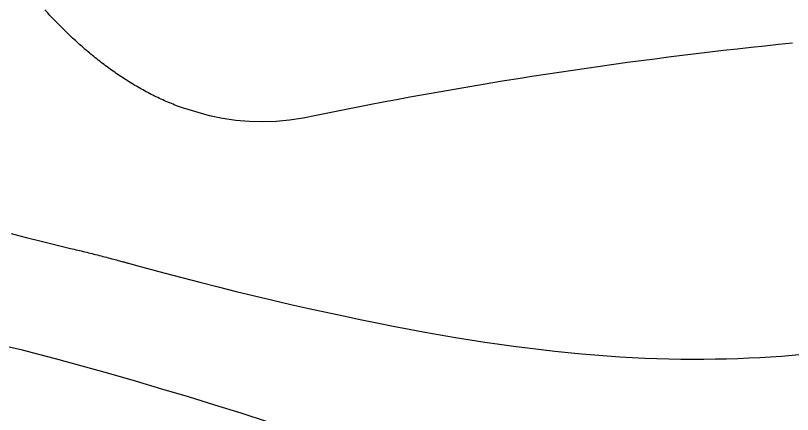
# Model space of a CAD drawing. Extents: x 403 to 503, y 484 to 637.
# Drawn here: x 419.346 to 423.041, y 524.934 to 526.83 of the extents above; entities that cross this region are included whole.
import ezdxf

# ---------------------------------------------------------------- set-up
doc = ezdxf.new("R2010")
doc.units = 0
doc.header["$MEASUREMENT"] = 0
doc.layers.add('1', color=4, linetype='Continuous')
doc.layers.add('SPA', color=2, linetype='Continuous')

# ---------------------------------------------------------------- blocks, each defined once
blk = doc.blocks.new('2010GRANDEE')
at = {"layer": 'SPA', "color": 3, "linetype": 'Continuous'}
blk.add_lwpolyline([(17.1239, 25.7367), (17.0908, 25.7489, -0.006948), (17.0582, 25.7621, -0.007033), (17.0259, 25.7762, -0.006944), (16.994, 25.7911, -0.006685), (16.9625, 25.8069, -0.006501), (16.9314, 25.8236, -0.006338), (16.9007, 25.841, -0.00618), (16.8704, 25.8591, -0.005984), (16.8406, 25.878, -0.005811), (16.8111, 25.8976, -0.005621), (16.7821, 25.9179, -0.00545), (16.7535, 25.9388, -0.005261), (16.7252, 25.9604, -0.005093), (16.6974, 25.9825, -0.00491), (16.67, 26.0052, -0.004746), (16.6429, 26.0285, -0.004564), (16.6163, 26.0523, -0.004415), (16.59, 26.0765, -0.004262), (16.5641, 26.1012, -0.004138), (16.5386, 26.1264, -0.004012), (16.5135, 26.152, -0.003901), (16.4887, 26.178, -0.003777), (16.4644, 26.2044, -0.00367)], format="xyb", dxfattribs=at)
for points in [[(20.0205, 26.0461), (19.9549, 26.0394), (19.8894, 26.0325), (19.8238, 26.0255), (19.7583, 26.0182), (19.6929, 26.0107), (19.6274, 26.0031), (19.562, 25.9953), (19.4966, 25.9873), (19.4313, 25.9791), (19.366, 25.9708), (19.3007, 25.9622), (19.2355, 25.9535), (19.1704, 25.9446), (19.1052, 25.9355), (19.0402, 25.9262), (18.9752, 25.9167), (18.9102, 25.9071), (18.8453, 25.8973), (18.7805, 25.8873), (18.7158, 25.8771), (18.6511, 25.8667), (18.5865, 25.8561), (18.522, 25.8454), (18.4576, 25.8345), (18.3933, 25.8234), (18.329, 25.8121), (18.2649, 25.8007), (18.2008, 25.789), (18.1369, 25.7772), (18.0731, 25.7652), (18.0093, 25.753), (17.9457, 25.7406), (17.8823, 25.728), (17.8189, 25.7153), (17.7557, 25.7023), (17.6924, 25.6898), (17.6288, 25.6803), (17.5649, 25.6744), (17.5008, 25.6722), (17.4367, 25.6737), (17.3729, 25.6789), (17.3096, 25.688), (17.2468, 25.7007), (17.1239, 25.7367)], [(16.304, 25.1407), (16.3759, 25.1223), (16.4471, 25.1045), (16.5866, 25.0705)], [(16.5866, 25.0705), (16.5951, 25.0685), (16.6037, 25.0665), (16.6122, 25.0644), (16.6208, 25.0624), (16.6293, 25.0603), (16.6379, 25.0583), (16.6464, 25.0562), (16.6549, 25.0541), (16.6635, 25.052), (16.672, 25.0499), (16.6806, 25.0478), (16.6891, 25.0457), (16.6976, 25.0436), (16.7061, 25.0414), (16.7147, 25.0392), (16.7232, 25.0371), (16.7317, 25.0349), (16.7402, 25.0327), (16.7487, 25.0305), (16.7572, 25.0283), (16.7657, 25.026), (16.7742, 25.0238), (16.7825, 25.0216), (16.7904, 25.0195), (16.7981, 25.0175), (16.8053, 25.0156), (16.8122, 25.0137), (16.8188, 25.012), (16.8249, 25.0103), (16.8306, 25.0088), (16.836, 25.0074), (16.8409, 25.006), (16.8453, 25.0048), (16.8493, 25.0037), (16.8529, 25.0027), (16.8559, 25.0019), (16.8585, 25.0011), (16.8605, 25.0005), (16.863, 24.9998)], [(16.863, 24.9998), (16.8888, 24.9924), (16.9472, 24.9766), (17.0298, 24.9544), (17.1159, 24.9316), (17.2022, 24.9093), (17.2886, 24.8875), (17.375, 24.8661), (17.4615, 24.8451), (17.5482, 24.8246), (17.6345, 24.8046), (17.7193, 24.7854), (17.8025, 24.767), (17.8842, 24.7494), (17.9645, 24.7326), (18.0433, 24.7165), (18.1207, 24.7013), (18.1967, 24.6868), (18.2714, 24.673), (18.3448, 24.66), (18.417, 24.6477), (18.4879, 24.6362), (18.5577, 24.6254), (18.6263, 24.6153), (18.6939, 24.6059), (18.7603, 24.5972), (18.8258, 24.5892), (18.8903, 24.5819), (18.9539, 24.5752), (19.0165, 24.5693), (19.0783, 24.564), (19.1392, 24.5593), (19.1994, 24.5553), (19.2588, 24.552), (19.3176, 24.5492), (19.3755, 24.5471), (19.4326, 24.5456), (19.4889, 24.5447), (19.5445, 24.5443), (19.5994, 24.5444), (19.6537, 24.5451), (19.7073, 24.5463), (19.7604, 24.5479), (19.8129, 24.5501), (19.8649, 24.5526), (19.9165, 24.5556), (19.9677, 24.559), (20.0184, 24.5628), (20.0688, 24.567)], [(16.5151, 24.5458), (16.4358, 24.5667), (16.3575, 24.5861), (16.2801, 24.6041)], [(17.5242, 24.2468), (17.3988, 24.2867), (17.2732, 24.3259), (17.1474, 24.3644), (17.0214, 24.4021), (16.8951, 24.4392), (16.7686, 24.4755), (16.5151, 24.5458)]]:
    blk.add_lwpolyline(points, dxfattribs=at)

msp = doc.modelspace()

# ---------------------------------------------------------------- block references
at = {"layer": '1'}
msp.add_blockref('2010GRANDEE', (403.0209, 500.6528), dxfattribs=at)

doc.saveas('drawing.dxf')
